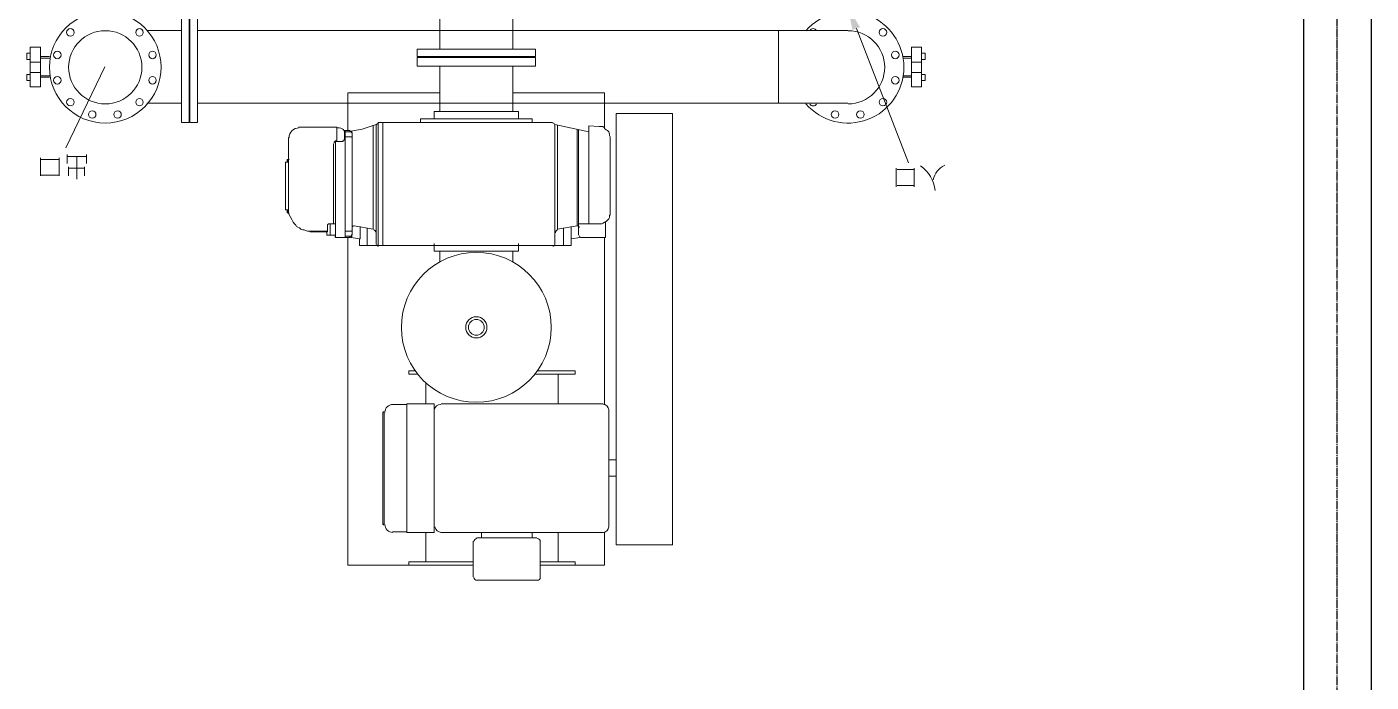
# Model space of a CAD drawing. Header units: millimetres. Extents: x -18489 to 17339, y -1599 to 10961.
# Drawn here: x -14426 to -14028.1, y 6703.8 to 6897.8 of the extents above; entities that cross this region are included whole.
import ezdxf

# ---------------------------------------------------------------- set-up
doc = ezdxf.new("R2010")
doc.units = ezdxf.units.MM
doc.linetypes.add('X-CUB3-L10$0$COL-CEN-LIN', pattern=[3.25, 2.5, -0.25, 0.25, -0.25])
for name, color, linetype in [('188K-SM-03-F10-MECH-EQ-Y2257103$0$M-EQPM-AD', 5, 'Continuous'), ('X-CUB3-L10$0$CCL', 8, 'X-CUB3-L10$0$COL-CEN-LIN'), ('X-CUB3-L10$0$WALL-RC', 8, 'Continuous')]:
    doc.layers.add(name, color=color, linetype=linetype)

# ---------------------------------------------------------------- blocks, each defined once
blk = doc.blocks.new('188K-SM-03-F10-MECH-EQ-Y2257103$0$矽品二林中科一期-設備-空調$0$ZIN280AH(OD1400TL2135) 外型圖-Model')
at = {"color": 0, "lineweight": 13}
for points in [[(3022, 9497), (3022, 9391.6)], [(3032.1, 9507.2), (3210.5, 9507.2)], [(3220.6, 9497), (3220.6, 9391.6)], [(2831.5, 9363.3), (2831.5, 9462.6), (3022, 9462.6)], [(2918.6, 9462.6), (2918.6, 9452.4), (3022, 9452.4)], [(2969.3, 9452.4), (2969.3, 9365.3)], [(3220.6, 9452.4), (3411.1, 9452.4), (3411.1, 9462.6)], [(3220.6, 9462.6), (3591.5, 9462.6), (3591.5, 8491.7)], [(3360.5, 9452.4), (3360.5, 9365.3)], [(3317.9, 9365.3), (2835.5, 9365.3)], [(3032.1, 9381.5), (3210.5, 9381.5)], [(3046.3, 9381.5), (3046.3, 9365.3)], [(3196.3, 9381.5), (3196.3, 9365.3)], [(3459.8, 9363.3), (3417.2, 9363.3)], [(3486.1, 9341), (3484.1, 9341), (3484.1, 9010.6)], [(3488.2, 9338.9), (3488.2, 9010.6)], [(2819.3, 9199.1), (2797, 9199.1)], [(2819.3, 9150.4), (2797, 9150.4)], [(3486.1, 9008.6), (3484.1, 9008.6)], [(2831.5, 8491.7), (2831.5, 8986.3)], [(3315.9, 8984.2), (2835.5, 8984.2)], [(2969.3, 8897.1), (2969.3, 8984.2)], [(3360.5, 8923.4), (3360.5, 8984.2)], [(3459.8, 8986.3), (3417.2, 8986.3)], [(3032.1, 8887), (2918.6, 8887), (2918.6, 8897.1), (3040.2, 8897.1)], [(3384.8, 8897.1), (3411.1, 8897.1), (3411.1, 8887), (3392.9, 8887)], [(3103.1, 8532.3), (3103.1, 8562.7)], [(3319.9, 8532.3), (3319.9, 8562.7)], [(3336.2, 8510), (3336.2, 8532.3), (3086.9, 8532.3), (3086.9, 8510)], [(2908.5, 8451.2), (2845.7, 8451.2), (2839.6, 8451.2), (2835.5, 8449.2), (2831.5, 8447.1), (2827.4, 8445.1), (2823.4, 8441.1), (2819.3, 8437), (2817.3, 8432.9), (2817.3, 8426.9), (2815.3, 8424.8), (2815.3, 8420.8), (2815.3, 8197.8), (2815.3, 8195.8), (2815.3, 8193.8), (2817.3, 8189.7), (2817.3, 8185.7), (2819.3, 8179.6), (2823.4, 8175.5), (2827.4, 8173.5), (2831.5, 8169.5), (2831.5, 8167.4), (2831.5, 8165.4), (2833.5, 8165.4), (2835.5, 8165.4), (2835.5, 8163.4), (2837.6, 8163.4), (2839.6, 8163.4), (2843.6, 8163.4), (2845.7, 8163.4), (2847.7, 8163.4), (2878.1, 8161.3), (2878.1, 8175.5), (2878.1, 8179.6), (2979.4, 8157.3), (2979.4, 8512)], [(2829.4, 8445.1), (2829.4, 8491.7), (2847.7, 8491.7), (2874, 8491.7), (2888.2, 8491.7), (2902.4, 8491.7)], [(2904.4, 8491.7), (2930.8, 8495.8), (2930.8, 8459.3)], [(2908.5, 8485.6), (2908.5, 8481.6), (2908.5, 8465.4)], [(2945, 8516), (2930.8, 8516), (2953.1, 8516), (2953.1, 8463.3)], [(2930.8, 8516), (2930.8, 8495.8)], [(2953.1, 8516), (2985.5, 8516), (3032.1, 8516), (3488.2, 8516), (3488.2, 8151.2), (3032.1, 8151.2), (2985.5, 8151.2)], [(3542.9, 8516), (3557.1, 8516), (3534.8, 8516), (3502.4, 8516), (3502.4, 8151.2), (3488.2, 8151.2)], [(3502.4, 8516), (3488.2, 8516)], [(3583.4, 8177.6), (3549, 8171.5), (3508.4, 8157.3), (3508.4, 8512)], [(3534.8, 8463.3), (3534.8, 8516)], [(3583.4, 8491.7), (3555.1, 8495.8), (3555.1, 8459.3)], [(3557.1, 8495.8), (3557.1, 8516)], [(3585.5, 8179.6), (3585.5, 8175.5), (3599.6, 8175.5), (3599.6, 8179.6), (3585.5, 8179.6), (3583.4, 8179.6), (3581.4, 8179.6), (3581.4, 8181.6), (3579.4, 8183.6), (3579.4, 8185.7), (3579.4, 8465.4), (3579.4, 8481.6), (3579.4, 8483.6), (3581.4, 8485.6), (3581.4, 8487.7), (3583.4, 8487.7), (3585.5, 8487.7), (3599.6, 8487.7), (3599.6, 8491.7), (3585.5, 8491.7), (3585.5, 8487.7)], [(3579.4, 8481.6), (3579.4, 8485.6)], [(3630, 8485.6), (3644.2, 8485.6), (3654.4, 8485.6), (3654.4, 8475.5)], [(3644.2, 8451.2), (3644.2, 8485.6)], [(2878.1, 8179.6), (2878.1, 8451.2)], [(2908.5, 8471.5), (2908.5, 8173.5)], [(2971.3, 8159.3), (2971.3, 8467.4), (2912.5, 8457.3), (2912.5, 8171.5)], [(3599.6, 8473.5), (3585.5, 8473.5), (3583.4, 8473.5), (3581.4, 8473.5), (3579.4, 8471.5)], [(3628, 8451.2), (3632.1, 8451.2), (3634.1, 8451.2), (3634.1, 8445.1), (3634.1, 8216.1), (3632.1, 8212), (3632.1, 8210), (3630, 8208), (3628, 8205.9), (3628, 8208)], [(3769.9, 8268.8), (3767.9, 8268.8), (3767.9, 8266.7), (3767.9, 8410.6), (3767.9, 8266.7), (3767.9, 8420.8), (3767.9, 8266.7), (3767.9, 8420.8), (3767.9, 8266.7), (3767.9, 8420.8), (3757.7, 8439), (3755.7, 8443.1), (3753.7, 8447.1), (3749.6, 8451.2), (3745.6, 8455.2), (3743.5, 8459.3), (3739.5, 8461.3), (3735.4, 8463.3), (3731.4, 8467.4), (3725.3, 8469.4), (3721.3, 8469.4), (3717.2, 8471.5), (3711.1, 8473.5), (3707.1, 8473.5), (3703, 8473.5), (3703, 8475.5), (3654.4, 8475.5), (3652.3, 8475.5), (3652.3, 8473.5), (3652.3, 8455.2), (3652.3, 8453.2), (3650.3, 8453.2), (3650.3, 8451.2), (3648.3, 8451.2), (3644.2, 8451.2), (3642.2, 8451.2), (3632.1, 8451.2)], [(3703, 8473.5), (3652.3, 8473.5)], [(3767.9, 8394.4), (3767.9, 8266.7), (3767.9, 8414.7), (3767.9, 8412.7), (3767.9, 8266.7)], [(3769.9, 8410.6), (3769.9, 8418.8), (3771.9, 8418.8), (3771.9, 8410.6)], [(3776, 8268.8), (3776, 8410.6)], [(1915.3, 8287), (1915.3, 8291.1), (1915.3, 8315.4), (1915.3, 8341.7)], [(1915.3, 8337.7), (1939.7, 8337.7), (1964, 8337.7), (1966, 8337.7)], [(1968, 8341.7), (1968, 8315.4), (1968, 8291.1), (1968, 8287)], [(4394.2, 8252.6), (4394.2, 8270.8), (4394.2, 8295.1), (4394.2, 8319.4)], [(1966, 8291.1), (1941.7, 8291.1), (1917.4, 8291.1)], [(4371.9, 8283), (4371.9, 8285), (4371.9, 8309.3)], [(4371.9, 8287), (4398.2, 8287), (4418.5, 8287)], [(4418.5, 8309.3), (4418.5, 8285), (4418.5, 8283)], [(4446.9, 8256.6), (4446.9, 8260.7), (4446.9, 8285), (4446.9, 8309.3)], [(4446.9, 8307.3), (4473.2, 8307.3), (4497.5, 8307.3), (4499.6, 8307.3)], [(4501.6, 8309.3), (4501.6, 8285), (4501.6, 8260.7), (4501.6, 8256.6)], [(2085.6, 7873.5), (1931.6, 8270.8)], [(3767.9, 8195.8), (3767.9, 8199.9), (3767.9, 8256.6), (3767.9, 8262.7), (3767.9, 8266.7), (3767.9, 8268.8), (3769.9, 8268.8), (3776, 8268.8), (3769.9, 8268.8), (3769.9, 8260.7), (3771.9, 8260.7), (3771.9, 8268.8)], [(3769.9, 8268.8), (3769.9, 8268.8)], [(4365.8, 8246.5), (4365.8, 8248.5), (4365.8, 8272.8)], [(4422.5, 8252.6), (4416.5, 8252.6), (4390.1, 8252.6), (4365.8, 8252.6)], [(4422.5, 8272.8), (4422.5, 8248.5), (4422.5, 8246.5)], [(4499.6, 8260.7), (4475.2, 8260.7), (4448.9, 8260.7)], [(3624, 8205.9), (3624, 8208)], [(3628, 8205.9), (3624, 8205.9), (3624, 8199.9), (3624, 8165.4), (3737.5, 8165.4)], [(4426.6, 8226.2), (4311.1, 7987)], [(2831.5, 8169.5), (2831.5, 8064.1), (3103.1, 8064.1)], [(3319.9, 8064.1), (3591.5, 8064.1), (3591.5, 8175.5)], [(3579.4, 8195.8), (3581.4, 8193.8), (3583.4, 8193.8), (3585.5, 8193.8), (3599.6, 8193.8)], [(3579.4, 8181.6), (3579.4, 8185.7)], [(3605.7, 8173.5), (3605.7, 8171.5)], [(3376.7, 8151.2), (3376.7, 8141.1), (3046.3, 8141.1), (3046.3, 8151.2)], [(3336.2, 8141.1), (3336.2, 8118.8), (3086.9, 8118.8), (3086.9, 8141.1)], [(3103.1, 8118.8), (3103.1, 7985)], [(3319.9, 8118.8), (3319.9, 7985)], [(2112, 8094.5), (2316.7, 8094.5), (4037.4, 8094.5)], [(2316.7, 7879.6), (2316.7, 8094.5)], [(4084.1, 8094.5), (4187.4, 8094.5)], [(1893.1, 8003.3), (1893.1, 8045.8), (1923.5, 8045.8), (1923.5, 8003.3)], [(4532, 8003.3), (4532, 8045.8), (4501.6, 8045.8), (4501.6, 8003.3)], [(1893.1, 8027.6), (1882.9, 8027.6), (1882.9, 8009.3), (1893.1, 8009.3)], [(4532, 8027.6), (4542.1, 8027.6), (4542.1, 8009.3), (4532, 8009.3)], [(1893.1, 7946.5), (1882.9, 7946.5), (1882.9, 7964.7), (1893.1, 7964.7)], [(1923.5, 7972.9), (1923.5, 7928.3), (1893.1, 7928.3), (1893.1, 7972.9)], [(4501.6, 7972.9), (4501.6, 7928.3), (4532, 7928.3), (4532, 7972.9)], [(4532, 7946.5), (4542.1, 7946.5), (4542.1, 7964.7), (4532, 7964.7)], [(3386.8, 7956.6), (3036.2, 7956.6)], [(3386.8, 7956.6), (3386.8, 7934.3), (3036.2, 7934.3), (3036.2, 7956.6)], [(3103.1, 7934.3), (3103.1, 7751.9)], [(3319.9, 7934.3), (3319.9, 7751.9)], [(4037.4, 7879.6), (2112, 7879.6)], [(4187.4, 7879.6), (4084.1, 7879.6)]]:
    blk.add_lwpolyline(points, dxfattribs=at)
for points in [[(2797, 9401.8), (2630.8, 9401.8), (2630.8, 8124.9), (2797, 8124.9)], [(3336.2, 9365.3), (3417.2, 9365.3), (3417.2, 8984.2), (3336.2, 8984.2)], [(3601.7, 8175.5), (3601.7, 8197.8), (3601.7, 8201.9), (3603.7, 8203.9), (3603.7, 8205.9), (3605.7, 8205.9), (3607.7, 8208), (3624, 8208), (3628, 8208), (3628, 8491.7), (3599.6, 8491.7), (3599.6, 8175.5)], [(3767.9, 8412.7), (3767.9, 8410.6), (3769.9, 8410.6), (3776, 8410.6), (3769.9, 8410.6), (3767.9, 8410.6)], [(4059.7, 7822.9), (4037.4, 7822.9), (4037.4, 8151.2), (4059.7, 8151.2)], [(4061.8, 7822.9), (4084.1, 7822.9), (4084.1, 8151.2), (4061.8, 8151.2)], [(1923.5, 8003.3), (1893.1, 8003.3), (1893.1, 7972.9), (1923.5, 7972.9)], [(1923.5, 8017.4), (1949.8, 8017.4)], [(1923.5, 8013.4), (1947.8, 8013.4)], [(4501.6, 8017.4), (4475.2, 8017.4)], [(4501.6, 8013.4), (4475.2, 8013.4)], [(4501.6, 8003.3), (4532, 8003.3), (4532, 7972.9), (4501.6, 7972.9)], [(1923.5, 7960.7), (1947.8, 7960.7)], [(3036.2, 7985), (3386.8, 7985), (3386.8, 7958.7), (3036.2, 7958.7)], [(4501.6, 7960.7), (4475.2, 7960.7)], [(1949.8, 7956.6), (1923.5, 7956.6)], [(4475.2, 7956.6), (4501.6, 7956.6)]]:
    blk.add_lwpolyline(points, close=True, dxfattribs=at)
for points in [[(2834.8, 9365.2, 0.36473), (2819.3, 9349.1), (2819.3, 9000.5)], [(3579.4, 8462.3, -0.467466), (3573.3, 8457.3), (3516.5, 8467.4), (3516.5, 8159.3)]]:
    blk.add_lwpolyline(points, format="xyb", dxfattribs=at)
for centre, radius in [((3211.5, 8758.2), 221.9), ((3211.5, 8758.2), 31.4), ((3211.5, 8758.2), 23.3), ((2074.5, 8127.9), 11.1), ((2149.4, 8127.9), 11.1), ((4310, 7988.1), 165.2), ((4273.6, 8127.9), 11.1), ((4348.6, 8127.9), 11.1), ((2007.6, 8091.4), 11.1), ((4208.7, 8091.4), 11.1), ((4310, 7988.1), 108.4), ((4413.4, 8091.4), 11.1), ((1971.1, 8026.6), 11.1), ((4170.2, 8026.6), 11.1), ((4451.9, 8026.6), 11.1), ((1971.1, 7951.6), 11.1), ((4170.2, 7951.6), 11.1), ((4451.9, 7951.6), 11.1), ((2007.6, 7884.7), 11.1), ((4208.7, 7884.7), 11.1), ((4413.4, 7884.7), 11.1)]:
    blk.add_circle(centre, radius, dxfattribs=at)
for centre, radius, start, end in [((3031.1, 9498), 9.12, 89.9989, 180.0011), ((3209.5, 9498), 9.12, 0.0038, 90.0024), ((3031.1, 9392.6), 9.12, 179.9989, 270.0011), ((3209.5, 9392.6), 9.12, 269.9989, 0.0011), ((3314.9, 9346), 19.3, 9.6648, 90.0699), ((3458.8, 9342), 23.3, 0.0036, 90.0013), ((3485.1, 9339.9), 3.04, 359.9911, 90.0089), ((2836.5, 9003.5), 17.2, 185.5388, 264.053), ((3316.9, 9005.5), 19.3, 269.922, 350.3444), ((3458.8, 9009.6), 23.3, 270.0013, 359.9987), ((3485.1, 9011.6), 3.04, 269.9911, 0.0089), ((2984.5, 8513), 5.07, 89.9957, 180.0043), ((3501.3, 8513), 5.07, 359.9957, 90.0043), ((2901.4, 8486.7), 5.07, 359.9957, 90.0043), ((2968.3, 8478.5), 9.12, 280.2287, 0), ((3517.6, 8478.5), 9.12, 180, 259.7713), ((3584.4, 8486.7), 5.07, 89.9957, 180.0043), ((3627, 8488.7), 3.04, 359.9911, 90.0089), ((2911.5, 8462.3), 5.07, 180.0057, 280.2237), ((3768.9, 8421.8), 3.04, 179.9911, 270.0089), ((1798.8, 8334.6), 61.8, 294.4889, 347.6507), ((1956.9, 8365), 104.4, 186.5753, 234.585), ((3768.9, 8259.7), 3.04, 89.9969, 180.0031), ((3584.4, 8182.6), 5.07, 179.9992, 270.0008), ((3600.7, 8174.5), 3.04, 359.9983, 90.0109), ((3620.9, 8198.8), 31.4, 237.2987, 272.2651), ((3736.5, 8196.8), 29.4, 269.9997, 0.0003), ((2110.9, 7988.1), 165.2, 40.946, 319.0318), ((2984.5, 8158.3), 5.07, 179.9992, 270.0008), ((3501.3, 8158.3), 5.07, 269.9992, 0.0008), ((2110.9, 7988.1), 108.4, 90, 270), ((2214.3, 8091.4), 11.1, 29.3619, 150.6422), ((2214.3, 7884.7), 11.1, 209.356, 330.644)]:
    blk.add_arc(centre, radius, start, end, dxfattribs=at)
at = {"color": 0}
blk.add_solid([(2097.8, 7877.6), (2112, 7808.7), (2075.5, 7869.5)], dxfattribs=at)
blk = doc.blocks.new('188K-SM-03-F10-MECH-EQ-Y2257103')
at = {"layer": '188K-SM-03-F10-MECH-EQ-Y2257103$0$M-EQPM-AD', "lineweight": 0, "ltscale": 0.1, "xscale": 0.09997486657821997, "yscale": 0.09997486657821997, "zscale": 0.09997486657821997, "rotation": 180}
blk.add_blockref('188K-SM-03-F10-MECH-EQ-Y2257103$0$矽品二林中科一期-設備-空調$0$ZIN280AH(OD1400TL2135) 外型圖-Model', (-13971.93, 7684.42), dxfattribs=at)
blk = doc.blocks.new('X-CUB3-L10$0$CUB3-10')
at = {"layer": 'X-CUB3-L10$0$CCL'}
blk.add_line((-1200, 0), (-1200, 9982.459), dxfattribs=at)
blk = doc.blocks.new('X-CUB3-L10')
at = {"layer": 'X-CUB3-L10$0$WALL-RC'}
for p, q in [((-14048.15, 7527.46), (-14048.15, 6677.46)), ((-14028.15, 7527.46), (-14028.15, 6677.46))]:
    blk.add_line(p, q, dxfattribs=at)
at = {"layer": 'X-CUB3-L10$0$CCL'}
blk.add_blockref('X-CUB3-L10$0$CUB3-10', (-12838.15, -720), dxfattribs=at)

msp = doc.modelspace()

# ---------------------------------------------------------------- block references
msp.add_blockref('188K-SM-03-F10-MECH-EQ-Y2257103', (0, 0))

# ---------------------------------------------------------------- next in the draw order: block references
msp.add_blockref('X-CUB3-L10', (0, 0))

doc.saveas('drawing.dxf')
